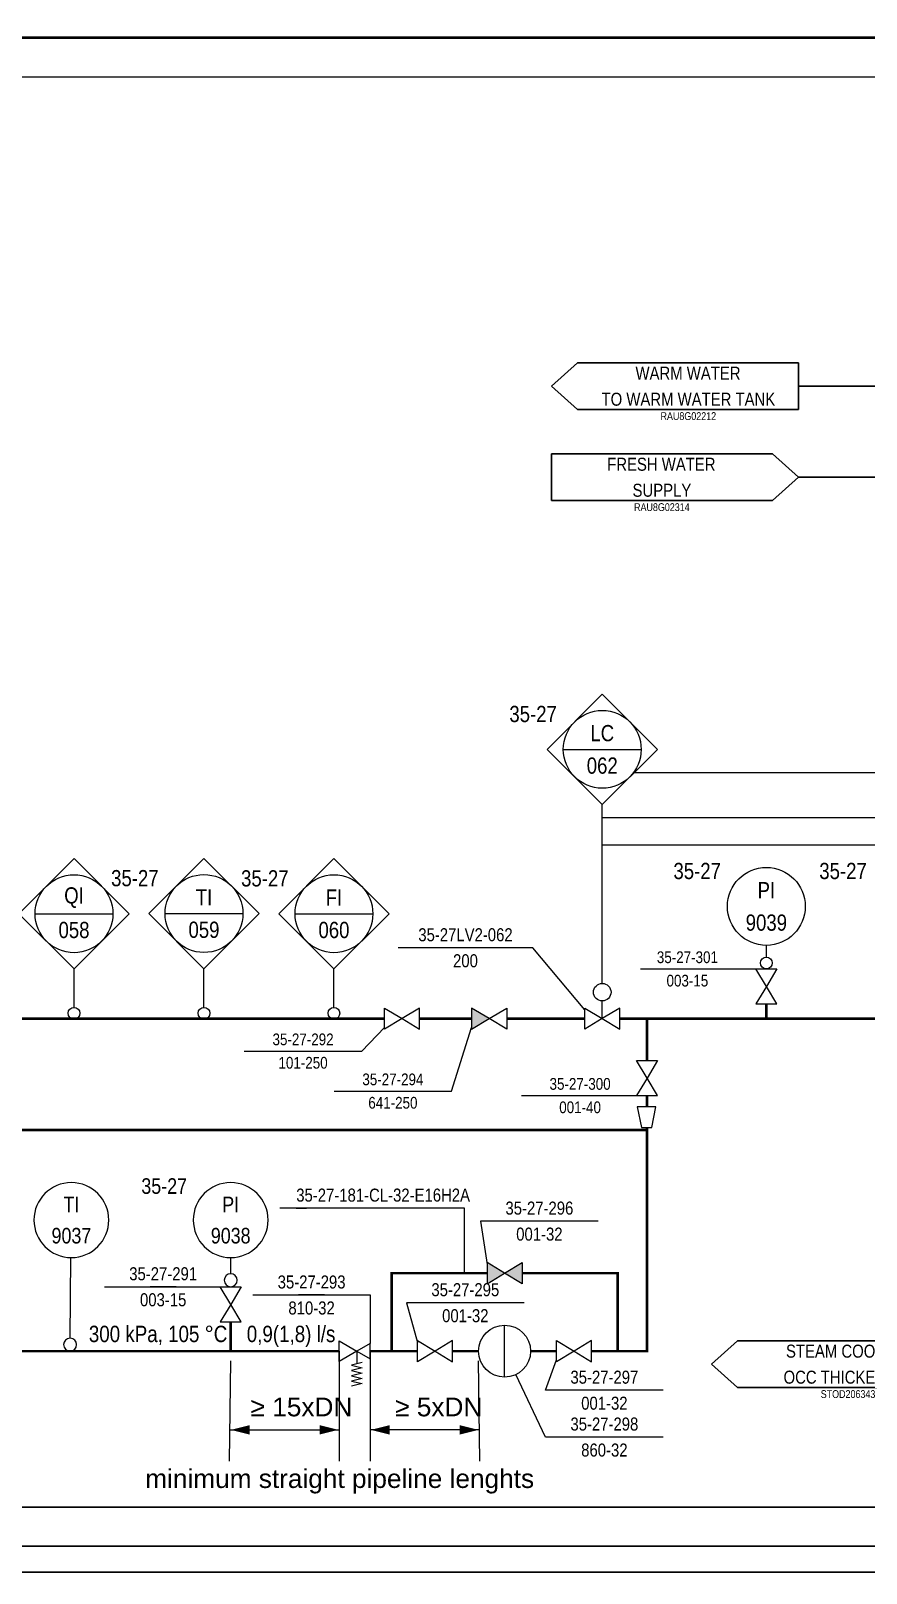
# Model space of a CAD drawing. Header units: millimetres. Extents: x -415 to 12957, y -5 to 599.
# Drawn here: x 5526.5 to 5687.2, y -0.2 to 296.3 of the extents above; entities that cross this region are included whole.
import ezdxf
from ezdxf.enums import TextEntityAlignment as Align

# ---------------------------------------------------------------- set-up
doc = ezdxf.new("R2010")
doc.units = ezdxf.units.MM
doc.header["$LTSCALE"] = 10
doc.header["$MEASUREMENT"] = 0
doc.linetypes.add('KV', pattern=[3, 2, -1])
doc.layers.get('0').update_dxf_attribs({"linetype": 'CONTINUOUS'})
doc.layers.add('BALANSSI', color=3, linetype='CONTINUOUS', lineweight=25)
for name, color, linetype in [('P-A-SHEET', 3, 'CONTINUOUS'), ('P-COND', 4, 'CONTINUOUS'), ('P-CVPOS', 7, 'CONTINUOUS'), ('P-FITTINGS', 7, 'CONTINUOUS'), ('P-INSTRPOS', 7, 'CONTINUOUS'), ('P-INSTRPOS_TEXTS', 7, 'CONTINUOUS'), ('P-INSTRU', 7, 'CONTINUOUS'), ('P-LINEPOS', 7, 'CONTINUOUS'), ('P-OTHER', 7, 'CONTINUOUS'), ('P-VALVEPOS', 7, 'CONTINUOUS'), ('P-VENTS', 7, 'CONTINUOUS'), ('P-WATER', 3, 'CONTINUOUS'), ('zzzzzz', 7, 'CONTINUOUS')]:
    doc.layers.add(name, color=color, linetype=linetype)
doc.styles.add('ARIAL', font='ARIALN.TTF')
doc.styles.add('ARIALN', font='ARIALN.TTF')
doc.styles.add('MODESTD', font='ARIALN.TTF')
doc.styles.add('ROMA', font='ARIALN.TTF')
doc.styles.get("Standard").update_dxf_attribs({"font": 'ARIALN.TTF'})

# ---------------------------------------------------------------- blocks, each defined once
blk = doc.blocks.new('PPI_0103B')
at = {"color": 0, "linetype": 'ByBlock'}
blk.add_circle((0, 0), 1.25, dxfattribs=at)
blk = doc.blocks.new('PPI_0900A')
at = {"color": 0, "linetype": 'ByBlock'}
blk.add_line((-2.5, 0), (2.5, 0), dxfattribs=at)
blk = doc.blocks.new('PPI_1000A')
at = {"color": 0, "linetype": 'ByBlock'}
blk.add_line((-1, 0), (1, 0), dxfattribs=at)
blk = doc.blocks.new('PPI_1207A')
at = {"color": 0, "linetype": 'ByBlock'}
for p, q in [((-8.5, 0), (0, 8.5)), ((0, 8.5), (8.5, 0)), ((0, -8.5), (-8.5, 0)), ((-6, 0), (6, 0)), ((8.5, 0), (0, -8.5))]:
    blk.add_line(p, q, dxfattribs=at)
blk.add_circle((0, 0), 6, dxfattribs=at)
blk = doc.blocks.new('PPI_1200A')
at = {"color": 0, "linetype": 'ByBlock'}
blk.add_circle((0, 0), 6, dxfattribs=at)
blk = doc.blocks.new('*U61')
at = {"color": 0}
for points in [[(5, 4.5), (0, 0)], [(47.5, 4.5), (5, 4.5)], [(47.5, -4.5), (47.5, 4.5)], [(0, 0), (5, -4.5)], [(5, -4.5), (47.5, -4.5)]]:
    blk.add_lwpolyline(points, close=True, dxfattribs=at)
at = {"color": 7, "style": 'ARIALN'}
for tag, p in [('TEKSTI1', (26.25, 2.5)), ('TEKSTI2', (26.25, -2.5))]:
    blk.add_attdef(tag, text='', height=2.5, dxfattribs=at).set_placement(p, align=Align.MIDDLE_CENTER)
at = {"color": 1, "style": 'ARIALN'}
blk.add_attdef('KAAVIO', text='', height=1.5, dxfattribs=at).set_placement((26.25, -5), align=Align.TOP_CENTER)
blk = doc.blocks.new('P7A1118')
at = {"color": 0, "linetype": 'ByBlock'}
for points in [[(-3, 1.5), (-0.43, 0), (-3, -1.5)], [(3, 2), (-0.43, 0), (3, -2)]]:
    blk.add_lwpolyline(points, close=True, dxfattribs=at)
blk = doc.blocks.new('PI660O22')
at = {"linetype": 'KV'}
blk.add_line((5.03, -5.08), (5.03, 4.92), dxfattribs=at)
blk.add_circle((5.03, -0.08), 5)
at = {"layer": 'zzzzzz', "style": 'ROMA', "flags": 1}
for tag, p in [('LAINIMI', (0, 0)), ('LAIPOS', (0, -0.08)), ('LAIKAPA', (0, -0.16)), ('LAIMTEH', (0, -0.24)), ('LAIKIER', (0, -0.32)), ('LAIJANN', (0, -0.4)), ('LAIMASE', (0, -0.49)), ('LAIERI1', (0, -0.57)), ('LAIERI2', (0, -0.65)), ('LAIERI3', (0, -0.73)), ('LAIERI4', (0, -0.81)), ('LAILISA', (0, -0.89))]:
    blk.add_attdef(tag, p, '', height=0.05, dxfattribs=at)
blk = doc.blocks.new('ARROW')
blk.add_solid([(-2.5, -1.25), (-2.5, 1.25), (2.5, 0)])
at = {"linetype": 'Continuous', "flags": 1}
blk.add_attdef('SYM_WIDTH', (0, 0), '', height=3, dxfattribs=at)
blk = doc.blocks.new('PPI_1100A')
at = {"color": 0, "linetype": 'ByBlock'}
blk.add_line((0, 0), (2, 0), dxfattribs=at)
blk = doc.blocks.new('P7A1100')
at = {"color": 0, "linetype": 'ByBlock'}
for points in [[(-3, -1.8), (-3, 1.8), (0, 0)], [(3, -1.8), (3, 1.8), (0, 0)]]:
    blk.add_lwpolyline(points, close=True, dxfattribs=at)
blk = doc.blocks.new('CVO650D')
at = {"color": 0, "linetype": 'Continuous'}
blk.add_lwpolyline([(-1.5, 4.5, -1), (1.5, 4.5, -1), (-1.5, 4.5)], format="xyb", close=True, dxfattribs=at)
blk.add_lwpolyline([(0, 0), (0, 3)], dxfattribs=at)
at = {"layer": 'P-VENTS', "color": 0, "linetype": 'Continuous'}
for points in [[(-3, -1.8), (-3, 1.8), (0, 0)], [(3, -1.8), (3, 1.8), (0, 0)]]:
    blk.add_lwpolyline(points, close=True, dxfattribs=at)
blk = doc.blocks.new('P7A1106')
at = {"color": 0, "linetype": 'ByBlock'}
for p, q in [((3, 1.8), (0, 0)), ((3, -1.8), (3, 1.8)), ((0, 0), (3, -1.8))]:
    blk.add_line(p, q, dxfattribs=at)
blk.add_lwpolyline([(-3, 1.8), (0, 0), (-3, -1.8)], close=True, dxfattribs=at)
blk.add_solid([(3, 1.8), (0, 0), (3, -1.8)], dxfattribs=at)
blk = doc.blocks.new('PRO66DD')
h = blk.add_hatch(color=0)
h.paths.add_polyline_path([(-3, 1.8), (-3, -1.8), (0, 0)])
h.paths.add_polyline_path([(3, -1.8), (3, 1.8), (0, 0)])
at = {"layer": 'P-VENTS', "color": 0, "linetype": 'Continuous'}
for points in [[(-3, -1.8), (-3, 1.8), (0, 0)], [(3, -1.8), (3, 1.8), (0, 0)]]:
    blk.add_lwpolyline(points, close=True, dxfattribs=at)
blk = doc.blocks.new('*U71')
at = {"color": 0}
for points in [[(-47.5, -4.5), (-47.5, 4.5)], [(-47.5, 4.5), (-5, 4.5)], [(-5, 4.5), (0, 0)], [(0, 0), (-5, -4.5)], [(-5, -4.5), (-47.5, -4.5)]]:
    blk.add_lwpolyline(points, close=True, dxfattribs=at)
at = {"color": 7, "style": 'ARIALN'}
for tag, p in [('TEKSTI1', (-26.25, 2.5)), ('TEKSTI2', (-26.25, -2.5))]:
    blk.add_attdef(tag, text='', height=2.5, dxfattribs=at).set_placement(p, align=Align.MIDDLE_CENTER)
at = {"color": 1, "style": 'ARIALN'}
blk.add_attdef('KAAVIO', text='', height=1.5, dxfattribs=at).set_placement((-26.25, -5), align=Align.TOP_CENTER)
blk = doc.blocks.new('P7A1245')
at = {"color": 0, "linetype": 'Continuous'}
for points in [[(-2, 1.8), (-2, -1.8)], [(2, 1), (-2, 1.8)], [(2, -1), (2, 1)], [(-2, -1.8), (2, -1)]]:
    blk.add_lwpolyline(points, dxfattribs=at)

msp = doc.modelspace()

# ---------------------------------------------------------------- linework, layer by layer
at = {"layer": 'P-A-SHEET', "color": 7, "const_width": 0.35}
for points in [[(-410, 0), (12952.06, 0), (12952.06, 594), (-410, 594)], [(-405, 5), (12947.06, 5), (12947.06, 589), (-405, 589)]]:
    msp.add_lwpolyline(points, close=True, dxfattribs=at)
at = {"layer": 'P-COND', "const_width": 0.5}
msp.add_lwpolyline([(-130.72, 27.08), (2740, 27.14), (2755, 27.14), (5492.84, 27.23), (5492.84, 295), (6065.89, 295), (6065.89, 213.23)], dxfattribs=at)
at = {"layer": 'P-COND', "linetype": 'Continuous', "const_width": 0.5}
for points in [[(5668.03, 106.44), (5668.03, 109.25)], [(5594.59, 106.44), (5449.99, 106.44)], [(5611.34, 106.44), (5601.34, 106.44)], [(5633.09, 106.44), (5618.09, 106.44)], [(5781.14, 106.44), (5639.84, 106.44)], [(5645.09, 106.25), (5645.09, 98.38)], [(5645.09, 91.63), (5645.09, 89.5)], [(5645.09, 85), (5449.07, 85)], [(5645.09, 85.5), (5645.09, 42.5), (5634.43, 42.5)], [(5564.99, 42.5), (5564.99, 48.13)], [(5600.93, 42.5), (5591.83, 42.5)], [(5612.68, 42.5), (5607.68, 42.5)], [(5627.68, 42.5), (5622.68, 42.5)]]:
    msp.add_lwpolyline(points, dxfattribs=at)
at = {"layer": 'P-COND', "linetype": 'Continuous'}
for points in [[(5595.93, 42.5, 0.5, 0.5, 0), (5595.93, 57.5, 0.5, 0.5, 0), (5614.3, 57.5, 0, 0, 0)], [(5621.05, 57.5, 0.5, 0.5, 0), (5639.43, 57.5, 0.5, 0.5, 0), (5639.43, 42.5, 0, 0, 0)], [(5585.83, 42.5, 0.5, 0.5, 0), (5449.07, 42.5, 0, 0, 0)]]:
    msp.add_lwpolyline(points, format="xyseb", dxfattribs=at)
at = {"layer": 'P-CVPOS'}
msp.add_lwpolyline([(5633.09, 108.13), (5623.09, 120.05), (5597.21, 120.05)], dxfattribs=at)
at = {"layer": 'P-INSTRU'}
for points in [[(1362.79, 103.98), (1514.84, 103.98), (1514.84, 57.5), (5356.15, 57.5), (5356.15, 287.5), (6120.51, 287.5)], [(5824.42, 153.69), (5642.57, 153.69)], [(5636.46, 113.19), (5636.46, 147.59)], [(5865.02, 129.19), (5864.99, 132.5), (5819.99, 132.5), (5819.99, 145), (5636.46, 145)], [(5564.99, 57.38), (5564.99, 60.5)]]:
    msp.add_lwpolyline(points, dxfattribs=at)
at = {"layer": 'P-INSTRU', "linetype": 'Continuous'}
for points in [[(5779.34, 133.44), (5779.34, 139.78), (5636.46, 139.78)], [(5668.03, 118.25), (5668.03, 120.5)], [(5534.85, 108.59), (5534.85, 115.98)], [(5559.85, 108.59), (5559.85, 116.03)], [(5584.85, 108.59), (5584.85, 115.98)], [(5534.14, 45), (5534.23, 60.5)]]:
    msp.add_lwpolyline(points, dxfattribs=at)
at = {"layer": 'P-OTHER'}
for points in [[(5620.9, 91.63), (5643.5, 91.63)], [(5609.99, 57.5), (5609.99, 70), (5574.41, 69.99)], [(5585.83, 42.5), (5585.83, 21.38)], [(5591.83, 42.5), (5591.83, 21.38)], [(5564.75, 21.38), (5564.99, 40.66)], [(5612.92, 21.38), (5612.68, 40.66)], [(5564.95, 27.37), (5585.75, 27.37)], [(5612.71, 27.37), (5591.91, 27.37)]]:
    msp.add_lwpolyline(points, dxfattribs=at)
at = {"layer": 'P-VALVEPOS'}
for points in [[(5643.84, 115.98), (5666.44, 115.98)], [(5567.61, 100.19), (5590.21, 100.19), (5594.59, 104.75)], [(5584.89, 92.5), (5607.49, 92.5), (5611.34, 104.75)], [(5635.67, 67.5), (5613.07, 67.5), (5614.3, 59.19)], [(5540.7, 54.88), (5563.3, 54.88)], [(5569.25, 53.3), (5591.85, 53.3), (5591.83, 44)], [(5621.42, 51.82), (5598.82, 51.82), (5600.93, 44.19)], [(5648.17, 35), (5625.57, 35), (5627.68, 40.81)], [(5648.17, 25.99), (5625.57, 25.99), (5619.83, 37.99)]]:
    msp.add_lwpolyline(points, dxfattribs=at)
at = {"layer": 'P-VENTS'}
for points in [[(5589.26, 42.5), (5589.26, 40.05)], [(5590.27, 40.31), (5588.25, 39.8)], [(5588.25, 39.8), (5590.27, 39.29)], [(5590.27, 39.29), (5588.25, 38.79)], [(5588.25, 38.79), (5590.27, 38.28)], [(5590.27, 38.28), (5588.25, 37.78)], [(5588.25, 37.78), (5590.27, 37.27)], [(5590.27, 37.27), (5588.25, 36.76)], [(5588.25, 36.76), (5590.27, 36.26)], [(5590.27, 36.26), (5588.25, 35.75)]]:
    msp.add_lwpolyline(points, dxfattribs=at)
at = {"layer": 'P-WATER', "const_width": 0.35}
for points in [[(5782.03, 224), (5726.9, 224), (5726.9, 228), (5674.21, 228)], [(5782.39, 214.96), (5726.9, 214.96), (5726.9, 210.5), (5674.21, 210.5)], [(-315, 12.5), (6789.82, 12.5)]]:
    msp.add_lwpolyline(points, dxfattribs=at)

# ---------------------------------------------------------------- block references
at = {"layer": 'P-CVPOS', "color": 140, "xscale": -1}
msp.add_blockref('PPI_1000A', (5610.15, 120.05), dxfattribs=at)
at = {"layer": 'P-FITTINGS', "rotation": 270}
msp.add_blockref('P7A1245', (5644.99, 87.5), dxfattribs=at)
at = {"layer": 'P-INSTRPOS', "color": 140, "xscale": -1.2, "yscale": 1.2, "zscale": 1.2}
for p in [(5534.35, 67.7), (5564.99, 67.7)]:
    msp.add_blockref('PPI_1200A', p, dxfattribs=at)
at = {"layer": 'P-INSTRU', "color": 140}
for name, p, xscale, yscale, zscale in [('PPI_1207A', (5636.46, 158.19), 1.2478, 1.2478, 1.2478), ('PPI_1207A', (5534.85, 126.59), 1.2478, 1.2478, 1.2478), ('PPI_1207A', (5559.85, 126.63), 1.2478, 1.2478, 1.2478), ('PPI_1207A', (5584.85, 126.59), 1.2478, 1.2478, 1.2478), ('PPI_1200A', (5668.03, 128), 1.2478, 1.2478, 1.2478), ('PPI_0103B', (5668.03, 117.13), 0.899999999999636, 0.899999999999636, 0.899999999999636), ('PPI_0103B', (5534.85, 107.46), 0.899999999999636, 0.899999999999636, 0.899999999999636), ('PPI_0103B', (5559.85, 107.46), 0.899999999999636, 0.899999999999636, 0.899999999999636), ('PPI_0103B', (5584.85, 107.46), 0.899999999999636, 0.899999999999636, 0.899999999999636)]:
    msp.add_blockref(name, p, dxfattribs=dict(at, xscale=xscale, yscale=yscale, zscale=zscale))
at = {"layer": 'P-INSTRU', "color": 140, "xscale": -1, "rotation": 270}
for p in [(5564.99, 56.13), (5534.11, 43.75)]:
    msp.add_blockref('PPI_0103B', p, dxfattribs=at)
at = {"layer": 'P-LINEPOS', "color": 140}
msp.add_blockref('PPI_1100A', (5577.6, 70), dxfattribs=at)
at = {"layer": 'P-OTHER'}
ref = msp.add_blockref('*U61', (5626.71, 228), dxfattribs=at)
ref.add_attrib('TEKSTI1', 'WARM WATER', dxfattribs={"layer": '0', "color": 7, "height": 2.5, "style": 'ARIALN'}).set_placement((5652.96, 230.5), align=Align.MIDDLE_CENTER)
ref.add_attrib('TEKSTI2', 'TO WARM WATER TANK', dxfattribs={"layer": '0', "color": 7, "height": 2.5, "style": 'ARIALN'}).set_placement((5653.03, 225.5), align=Align.MIDDLE_CENTER)
ref.add_attrib('KAAVIO', 'RAU8G02212', dxfattribs={"layer": '0', "color": 1, "height": 1.5, "style": 'ARIALN'}).set_placement((5653.02, 223), align=Align.TOP_CENTER)
ref = msp.add_blockref('*U61', (5674.19, 210.5), dxfattribs=dict(at, xscale=-1))
ref.add_attrib('TEKSTI1', 'FRESH WATER', dxfattribs={"layer": '0', "color": 7, "height": 2.5, "style": 'ARIALN'}).set_placement((5647.83, 213), align=Align.MIDDLE_CENTER)
ref.add_attrib('TEKSTI2', 'SUPPLY', dxfattribs={"layer": '0', "color": 7, "height": 2.5, "style": 'ARIALN'}).set_placement((5647.94, 208), align=Align.MIDDLE_CENTER)
ref.add_attrib('KAAVIO', 'RAU8G02314', dxfattribs={"layer": '0', "color": 1, "height": 1.5, "style": 'ARIALN'}).set_placement((5647.93, 205.5), align=Align.TOP_CENTER)
msp.add_blockref('PI660O22', (5612.65, 42.58), dxfattribs=at)
ref = msp.add_blockref('*U71', (5657.49, 40), dxfattribs=dict(at, xscale=-1))
ref.add_attrib('TEKSTI1', 'STEAM COOLING', dxfattribs={"layer": '0', "color": 7, "height": 2.5, "style": 'ARIALN'}).set_placement((5683.74, 42.5), align=Align.MIDDLE_CENTER)
ref.add_attrib('TEKSTI2', 'OCC THICKENING', dxfattribs={"layer": '0', "color": 7, "height": 2.5, "style": 'ARIALN'}).set_placement((5683.74, 37.5), align=Align.MIDDLE_CENTER)
ref.add_attrib('KAAVIO', 'STOD206343', dxfattribs={"layer": '0', "color": 1, "height": 1.5, "style": 'ARIALN'}).set_placement((5683.74, 35), align=Align.TOP_CENTER)
at = {"layer": 'P-OTHER', "yscale": 0.7200000000002547, "zscale": 0.7200000000002547}
for p, xscale in [((5566.81, 27.37), -0.7200000000002547), ((5583.89, 27.37), 0.7200000000002547), ((5593.77, 27.37), -0.7200000000002547), ((5610.85, 27.37), 0.7200000000002547)]:
    msp.add_blockref('ARROW', p, dxfattribs=dict(at, xscale=xscale))
at = {"layer": 'P-VALVEPOS', "color": 140, "xscale": 0.9, "yscale": 0.9, "zscale": 0.9}
for p in [(5652.84, 115.98), (5578.91, 100.19), (5596.19, 92.5), (5632.2, 91.63)]:
    msp.add_blockref('PPI_0900A', p, dxfattribs=at)
at = {"layer": 'P-VALVEPOS', "color": 140, "xscale": -1}
for p in [(5624.37, 67.5), (5552, 54.88), (5580.55, 53.3), (5610.12, 51.82), (5636.87, 35), (5636.87, 25.99)]:
    msp.add_blockref('PPI_0900A', p, dxfattribs=at)
at = {"layer": 'P-VENTS'}
for name, p, xscale, yscale, zscale, rotation in [('P7A1100', (5668.03, 112.63), 1.125, 1.125, 1.125, 270), ('P7A1106', (5614.71, 106.44), 1.12499999999999, 1.12499999999999, 1.12499999999999, 179.9999999999999), ('P7A1100', (5645.09, 95), 1.125, 1.125, 1.125, 270), ('PRO66DD', (5617.68, 57.5), 1.125000000000022, 1.125000000000022, 1.125000000000022, 180), ('P7A1100', (5564.99, 51.5), 1.125, 1.125, 1.125, 270)]:
    msp.add_blockref(name, p, dxfattribs=dict(at, xscale=xscale, yscale=yscale, zscale=zscale, rotation=rotation))
at = {"layer": 'P-VENTS', "xscale": 1.125, "yscale": 1.125, "zscale": 1.125}
for name, p in [('CVO650D', (5636.46, 106.44)), ('P7A1100', (5597.96, 106.44)), ('P7A1100', (5604.3, 42.5)), ('P7A1100', (5631.05, 42.5))]:
    msp.add_blockref(name, p, dxfattribs=at)
at = {"layer": 'P-VENTS', "xscale": -1}
msp.add_blockref('P7A1118', (5588.83, 42.5), dxfattribs=at)

# ---------------------------------------------------------------- texts
at = {"layer": 'BALANSSI', "linetype": 'Continuous'}
for s, p in [('300 kPa, 105 °C', (5537.7, 44.24)), ('0,9(1,8) l/s ', (5568.08, 44.24))]:
    msp.add_text(s, height=3.15, dxfattribs=at).set_placement(p)
at = {"layer": 'P-CVPOS', "color": 140, "style": 'ARIAL'}
for s, p in [('35-27LV2-062', (5610.15, 122.55)), ('200', (5610.15, 117.55))]:
    msp.add_text(s, height=2.5, dxfattribs=at).set_placement(p, align=Align.MIDDLE)
at = {"layer": 'P-INSTRPOS_TEXTS', "style": 'ARIAL'}
for height, p in [(3.119, (5627.73, 163.43)), (3.119, (5659.29, 133.25)), (3.119, (5687.35, 133.25)), (3.119, (5551.12, 131.87)), (3.119, (5576.12, 131.83)), (3, (5556.59, 72.74))]:
    msp.add_text('35-27', height=height, dxfattribs=at).set_placement(p, align=Align.RIGHT)
for s, height, p in [('LC', 3.119, (5636.46, 161.31)), ('062', 3.119, (5636.46, 155.07)), ('QI', 3.119, (5534.85, 129.71)), ('TI', 3.119, (5559.85, 129.75)), ('FI', 3.119, (5584.85, 129.71)), ('PI', 3.119, (5668.03, 131.12)), ('058', 3.119, (5534.85, 123.47)), ('059', 3.119, (5559.85, 123.51)), ('060', 3.119, (5584.85, 123.47)), ('9039', 3.119, (5668.03, 124.89)), ('TI', 3, (5534.35, 70.7)), ('PI', 3, (5564.99, 70.7)), ('9037', 3, (5534.35, 64.7)), ('9038', 3, (5564.99, 64.7))]:
    msp.add_text(s, height=height, dxfattribs=at).set_placement(p, align=Align.MIDDLE)
at = {"layer": 'P-LINEPOS', "color": 140, "style": 'ARIAL'}
msp.add_text('35-27-181-CL-32-E16H2A', height=2.5, dxfattribs=at).set_placement((5577.6, 72.5), align=Align.MIDDLE_LEFT)
at = {"layer": 'P-OTHER', "char_height": 3.6082, "attachment_point": 3, "style": 'MODESTD'}
for s, width, insert in [('\\pxi-3,l4,t2;{\\fArial|b0|i0|c0|p34;≥^I15xDN}', 36.2732, (5588.39, 33.58)), ('\\pxi-3,l4,t2;{\\fArial|b0|i0|c0|p34;≥^I5xDN}', 36.2732, (5613.39, 33.58)), ('{\\fArial|b0|i0|c0|p34;minimum straight pipeline lenghts}', 76.0303, (5623.35, 19.81))]:
    msp.add_mtext_dynamic_manual_height_columns(s, width=width, gutter_width=12.5, heights=[0], dxfattribs=dict(at, insert=insert))
at = {"layer": 'P-VALVEPOS', "color": 140, "style": 'ARIAL'}
for s, height, p in [('35-27-301', 2.25, (5652.84, 118.23)), ('003-15', 2.25, (5652.84, 113.73)), ('35-27-292', 2.25, (5578.91, 102.44)), ('101-250', 2.25, (5578.91, 97.94)), ('35-27-294', 2.25, (5596.19, 94.75)), ('35-27-300', 2.25, (5632.2, 93.88)), ('641-250', 2.25, (5596.19, 90.25)), ('001-40', 2.25, (5632.2, 89.38)), ('35-27-296', 2.5, (5624.37, 70)), ('001-32', 2.5, (5624.37, 65)), ('35-27-291', 2.5, (5552, 57.38)), ('35-27-293', 2.5, (5580.55, 55.8)), ('003-15', 2.5, (5552, 52.38)), ('35-27-295', 2.5, (5610.12, 54.32)), ('810-32', 2.5, (5580.55, 50.8)), ('001-32', 2.5, (5610.12, 49.32)), ('35-27-297', 2.5, (5636.87, 37.5)), ('001-32', 2.5, (5636.87, 32.5)), ('35-27-298', 2.5, (5636.87, 28.49)), ('860-32', 2.5, (5636.87, 23.49))]:
    msp.add_text(s, height=height, dxfattribs=at).set_placement(p, align=Align.MIDDLE)

doc.saveas('drawing.dxf')
